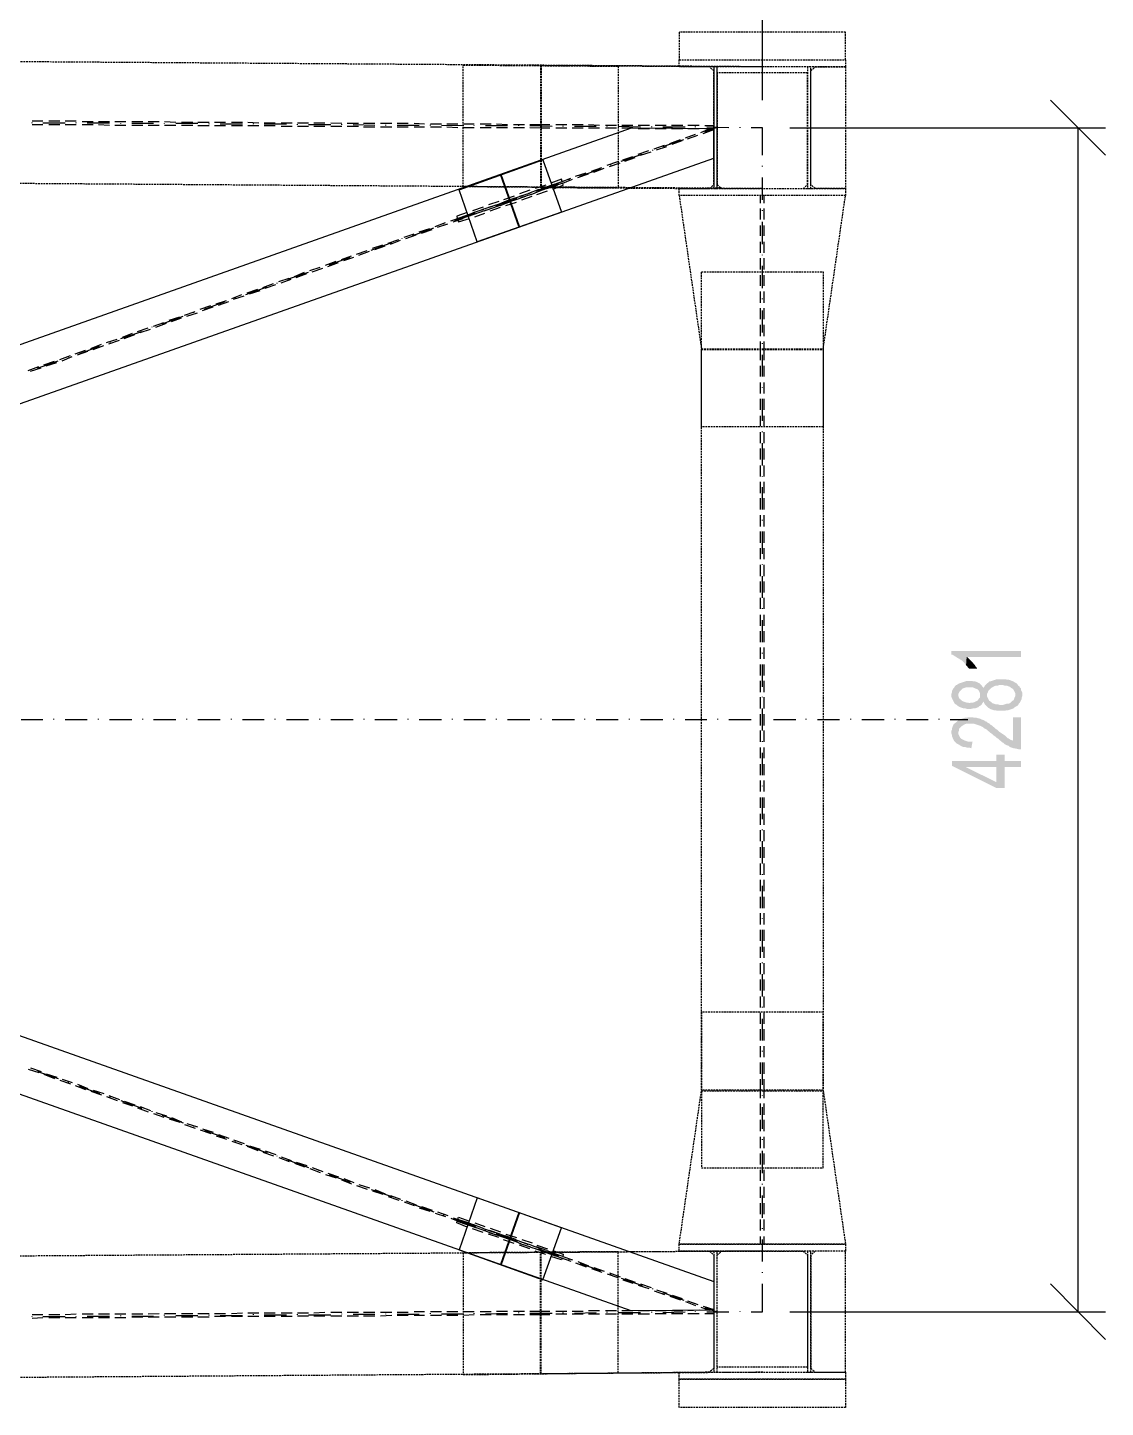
# Model space of a CAD drawing. Header units: metres. Extents: x 11 to 152679, y -40 to 137873.
# Drawn here: x 8434 to 12330, y 1463 to 6452 of the extents above; entities that cross this region are included whole.
import ezdxf

# ---------------------------------------------------------------- set-up
doc = ezdxf.new("R2010")
doc.units = ezdxf.units.M
doc.linetypes.add('HIDDEN', pattern=[9.525, 6.35, -3.175])
for name, color, linetype in [('CA3', 6, 'Continuous'), ('LAYER_1', 160, 'Continuous'), ('TR', 4, 'HIDDEN')]:
    doc.layers.add(name, color=color, linetype=linetype)

# ---------------------------------------------------------------- blocks, each defined once
blk = doc.blocks.new('CURVEPILONE')
at = {"layer": 'LAYER_1'}
for points in [[(5407.4, 3159.7), (5407.4, 3147), (5409.5, 3147), (5413.7, 3144.9), (5420.1, 3140.7), (5424.3, 3138.6), (5430.6, 3134.3), (5434.9, 3132.2), (5441.2, 3128), (5445.5, 3125.9), (5449.7, 3121.6), (5453.9, 3117.4), (5456.1, 3113.2), (5460.3, 3108.9), (5462.4, 3138.6), (5659.2, 3138.6), (5659.2, 3159.7)], [(5460.3, 3108.9), (5464.5, 3104.7), (5466.6, 3100.5), (5470.9, 3096.2), (5500.5, 3096.2), (5498.4, 3100.5), (5494.1, 3104.7), (5492, 3108.9), (5487.8, 3113.2), (5483.6, 3119.5), (5479.3, 3123.8), (5475.1, 3128), (5466.6, 3136.5), (5462.4, 3138.6)], [(5407.4, 3001), (5407.4, 2994.6), (5409.5, 2988.3), (5413.7, 2979.8), (5415.8, 2975.6), (5417.9, 2971.4), (5422.2, 2967.1), (5426.4, 2965), (5428.5, 2962.9), (5434.9, 2958.7), (5439.1, 2956.5), (5445.5, 2954.4), (5451.8, 2952.3), (5458.2, 2952.3), (5464.5, 2950.2), (5477.2, 2950.2), (5485.7, 2952.3), (5492, 2952.3), (5498.4, 2954.4), (5502.6, 2956.5), (5504.7, 2956.5), (5509, 2960.8), (5513.2, 2962.9), (5517.4, 2967.1), (5519.5, 2971.4), (5523.8, 2977.7), (5523.8, 2975.6), (5525.9, 2971.4), (5528, 2967.1), (5532.2, 2962.9), (5536.5, 2958.7), (5540.7, 2954.4), (5545, 2952.3), (5547.1, 2950.2), (5553.4, 2948.1), (5559.8, 2946), (5566.1, 2946), (5572.5, 2943.8), (5600, 2943.8), (5606.3, 2946), (5612.7, 2946), (5625.4, 2950.2), (5631.7, 2952.3), (5636, 2956.5), (5640.2, 2958.7), (5638.1, 3001), (5638.1, 2996.8), (5636, 2992.5), (5633.8, 2986.2), (5631.7, 2981.9), (5627.5, 2979.8), (5623.3, 2975.6), (5619, 2971.4), (5612.7, 2969.2), (5606.3, 2969.2), (5600, 2967.1), (5593.6, 2965), (5580.9, 2965), (5574.6, 2967.1), (5568.2, 2967.1), (5561.9, 2969.2), (5555.5, 2971.4), (5551.3, 2975.6), (5547.1, 2977.7), (5542.8, 2981.9), (5540.7, 2986.2), (5538.6, 2990.4), (5536.5, 2994.6), (5536.5, 3043.3), (5528, 3034.9), (5525.9, 3030.6), (5523.8, 3026.4), (5519.5, 3030.6), (5517.4, 3034.9), (5513.2, 3039.1), (5511.1, 3001), (5511.1, 2992.5), (5506.8, 2988.3), (5504.7, 2984.1), (5500.5, 2979.8), (5492, 2975.6), (5485.7, 2973.5), (5479.3, 2973.5), (5470.9, 2971.4), (5468.7, 2973.5), (5462.4, 2973.5), (5456.1, 2975.6), (5449.7, 2977.7), (5445.5, 2979.8), (5441.2, 2984.1), (5437, 2986.2), (5434.9, 2990.4), (5432.8, 2996.8), (5432.8, 3041.2), (5426.4, 3037), (5424.3, 3037), (5420.1, 3032.7), (5417.9, 3028.5), (5413.7, 3024.3), (5411.6, 3020), (5409.5, 3015.8), (5409.5, 3011.6), (5407.4, 3005.2)], [(5432.8, 3041.2), (5432.8, 3001), (5432.8, 3005.2), (5434.9, 3009.5), (5437, 3013.7), (5441.2, 3017.9), (5445.5, 3022.2), (5447.6, 3024.3), (5453.9, 3026.4), (5460.3, 3028.5), (5483.6, 3028.5), (5489.9, 3026.4), (5494.1, 3024.3), (5500.5, 3022.2), (5502.6, 3020), (5506.8, 3015.8), (5509, 3011.6), (5511.1, 3005.2), (5511.1, 3001), (5513.2, 3039.1), (5509, 3043.3), (5502.6, 3045.4), (5500.5, 3047.6), (5494.1, 3049.7), (5487.8, 3049.7), (5481.5, 3051.8), (5462.4, 3051.8), (5456.1, 3049.7), (5443.4, 3045.4), (5437, 3043.3)], [(5536.5, 3043.3), (5536.5, 3001), (5536.5, 3005.2), (5538.6, 3009.5), (5540.7, 3015.8), (5542.8, 3017.9), (5547.1, 3022.2), (5551.3, 3026.4), (5555.5, 3028.5), (5561.9, 3032.7), (5568.2, 3034.9), (5574.6, 3034.9), (5580.9, 3037), (5593.6, 3037), (5600, 3034.9), (5606.3, 3034.9), (5612.7, 3032.7), (5619, 3030.6), (5623.3, 3026.4), (5627.5, 3024.3), (5631.7, 3020), (5633.8, 3015.8), (5638.1, 3007.3), (5638.1, 3001), (5640.2, 2958.7), (5644.4, 2960.8), (5648.7, 2965), (5650.8, 2969.2), (5655, 2973.5), (5659.2, 2981.9), (5661.4, 2986.2), (5661.4, 2990.4), (5663.5, 2996.8), (5663.5, 3009.5), (5661.4, 3013.7), (5659.2, 3017.9), (5659.2, 3024.3), (5655, 3028.5), (5652.9, 3032.7), (5648.7, 3034.9), (5646.5, 3039.1), (5642.3, 3043.3), (5638.1, 3045.4), (5631.7, 3049.7), (5625.4, 3051.8), (5621.2, 3053.9), (5614.8, 3056), (5608.4, 3056), (5602.1, 3058.1), (5572.5, 3058.1), (5559.8, 3053.9), (5553.4, 3051.8), (5547.1, 3049.7), (5545, 3049.7), (5540.7, 3045.4)], [(5407.4, 2865.5), (5407.4, 2861.3), (5409.5, 2854.9), (5409.5, 2850.7), (5413.7, 2842.2), (5415.8, 2838), (5417.9, 2833.8), (5422.2, 2829.5), (5426.4, 2825.3), (5430.6, 2823.2), (5434.9, 2821.1), (5441.2, 2816.8), (5445.5, 2814.7), (5451.8, 2812.6), (5458.2, 2812.6), (5464.5, 2810.5), (5473, 2810.5), (5479.3, 2808.4), (5483.6, 2831.7), (5468.7, 2831.7), (5462.4, 2833.8), (5456.1, 2835.9), (5447.6, 2840.1), (5443.4, 2842.2), (5439.1, 2846.5), (5437, 2850.7), (5434.9, 2854.9), (5432.8, 2859.2), (5432.8, 2910), (5428.5, 2905.7), (5424.3, 2901.5), (5420.1, 2899.4), (5415.8, 2895.2), (5413.7, 2890.9), (5411.6, 2886.7), (5409.5, 2880.3), (5409.5, 2876.1), (5407.4, 2871.9)], [(5432.8, 2910), (5432.8, 2865.5), (5432.8, 2867.6), (5434.9, 2871.9), (5434.9, 2878.2), (5439.1, 2882.4), (5445.5, 2888.8), (5451.8, 2893), (5456.1, 2895.2), (5462.4, 2897.3), (5487.8, 2897.3), (5494.1, 2895.2), (5500.5, 2893), (5506.8, 2890.9), (5513.2, 2888.8), (5517.4, 2886.7), (5521.7, 2884.6), (5525.9, 2880.3), (5534.4, 2876.1), (5538.6, 2871.9), (5545, 2867.6), (5549.2, 2863.4), (5555.5, 2859.2), (5559.8, 2854.9), (5566.1, 2850.7), (5570.3, 2846.5), (5576.7, 2842.2), (5580.9, 2838), (5587.3, 2833.8), (5591.5, 2829.5), (5595.8, 2827.4), (5600, 2823.2), (5604.2, 2821.1), (5608.4, 2819), (5614.8, 2816.8), (5619, 2812.6), (5625.4, 2810.5), (5631.7, 2808.4), (5638.1, 2808.4), (5638.1, 2806.3), (5644.4, 2806.3), (5652.9, 2804.1), (5659.2, 2804.1), (5659.2, 2920.6), (5629.6, 2920.6), (5629.6, 2833.8), (5629.6, 2835.9), (5623.3, 2838), (5619, 2840.1), (5612.7, 2844.4), (5610.6, 2844.4), (5606.3, 2848.6), (5600, 2854.9), (5593.6, 2859.2), (5587.3, 2863.4), (5580.9, 2867.6), (5578.8, 2869.8), (5574.6, 2874), (5568.2, 2878.2), (5564, 2882.4), (5557.6, 2886.7), (5553.4, 2890.9), (5549.2, 2893), (5545, 2897.3), (5536.5, 2901.5), (5536.5, 2903.6), (5530.1, 2905.7), (5523.8, 2910), (5517.4, 2912.1), (5513.2, 2914.2), (5506.8, 2916.3), (5504.7, 2916.3), (5498.4, 2918.4), (5489.9, 2918.4), (5483.6, 2920.6), (5468.7, 2920.6), (5462.4, 2918.4), (5456.1, 2918.4), (5443.4, 2914.2), (5439.1, 2912.1)], [(5409.5, 2761.8), (5409.5, 2744.9), (5570.3, 2664.4), (5600, 2664.4), (5600, 2740.6), (5659.2, 2740.6), (5659.2, 2761.8), (5600, 2761.8), (5600, 2785.1), (5570.3, 2785.1), (5570.3, 2685.6), (5458.2, 2740.6)], [(5409.5, 2761.8), (5458.2, 2740.6), (5570.3, 2740.6), (5570.3, 2685.6), (5570.3, 2761.8)]]:
    blk.add_hatch(color=7, dxfattribs=at).paths.add_polyline_path(points, is_closed=False)
at = {"layer": 'CA3'}
for points in [[(-1171.2, 2918.4), (4548, 4942), (4548, 5047.8), (4249.5, 5049.9), (-1236.9, 3106.8)], [(-1171.2, 2905.7), (4548, 880.1), (4548, 776.4), (4249.5, 774.3), (-1236.9, 2717.4)]]:
    blk.add_lwpolyline(points, close=True, dxfattribs=at)
at = {"layer": 'LAYER_1', "color": 7}
for p, q in [((4723.7, 5151.5), (4723.7, 6053.2)), ((5964, 4952.6), (5765.1, 5151.5)), ((2122.3, 5075.3), (2084.2, 5075.3)), ((2084.2, 5069), (2084.2, 5071.1)), ((2122.3, 5062.6), (2084.2, 5062.6)), ((2202.7, 5069), (2122.3, 5069)), ((2183.7, 5075.3), (2143.5, 5075.3)), ((2183.7, 5062.6), (2143.5, 5062.6)), ((2242.9, 5075.3), (2202.7, 5075.3)), ((2242.9, 5062.6), (2202.7, 5062.6)), ((2242.9, 5069), (2242.9, 5071.1)), ((2304.3, 5073.2), (2264.1, 5073.2)), ((2304.3, 5062.6), (2264.1, 5062.6)), ((2363.6, 5069), (2283.2, 5069)), ((2363.6, 5073.2), (2323.4, 5073.2)), ((2363.6, 5060.5), (2323.4, 5062.6)), ((2422.9, 5073.2), (2382.6, 5073.2)), ((2422.9, 5060.5), (2382.6, 5060.5)), ((2403.8, 5066.9), (2403.8, 5069)), ((2484.2, 5073.2), (2444, 5073.2)), ((2522.3, 5066.9), (2444, 5066.9)), ((2484.2, 5060.5), (2444, 5060.5)), ((2543.5, 5073.2), (2503.3, 5073.2)), ((2543.5, 5060.5), (2503.3, 5060.5)), ((2602.8, 5071.1), (2562.6, 5073.2)), ((2562.6, 5066.9), (2562.6, 5069)), ((2602.8, 5060.5), (2562.6, 5060.5)), ((2683.2, 5066.9), (2602.8, 5066.9)), ((2664.2, 5071.1), (2624, 5071.1)), ((2664.2, 5060.5), (2624, 5060.5)), ((2723.4, 5071.1), (2683.2, 5071.1)), ((2723.4, 5058.4), (2683.2, 5058.4)), ((2723.4, 5064.7), (2723.4, 5066.9)), ((2782.7, 5071.1), (2742.5, 5071.1)), ((2782.7, 5058.4), (2742.5, 5058.4)), ((2844.1, 5064.7), (2763.7, 5064.7)), ((2844.1, 5071.1), (2803.9, 5071.1)), ((2844.1, 5058.4), (2803.9, 5058.4)), ((2903.4, 5069), (2863.1, 5071.1)), ((2903.4, 5058.4), (2863.1, 5058.4)), ((2884.3, 5064.7), (2884.3, 5066.9)), ((2962.6, 5069), (2922.4, 5069)), ((3002.8, 5064.7), (2922.4, 5064.7)), ((2962.6, 5058.4), (2922.4, 5058.4)), ((3024, 5069), (2983.8, 5069)), ((3024, 5056.3), (2983.8, 5056.3)), ((3083.3, 5069), (3043.1, 5069)), ((3043.1, 5062.6), (3043.1, 5064.7)), ((3083.3, 5056.3), (3043.1, 5056.3)), ((3163.7, 5062.6), (3083.3, 5062.6)), ((3142.5, 5069), (3102.3, 5069)), ((3142.5, 5056.3), (3102.3, 5056.3)), ((3203.9, 5066.9), (3163.7, 5069)), ((3203.9, 5056.3), (3163.7, 5056.3)), ((3203.9, 5062.6), (3203.9, 5064.7)), ((3263.2, 5066.9), (3223, 5066.9)), ((3263.2, 5056.3), (3223, 5056.3)), ((3322.5, 5060.5), (3244.1, 5062.6)), ((3322.5, 5066.9), (3282.2, 5066.9)), ((3322.5, 5054.2), (3282.2, 5054.2)), ((3383.8, 5066.9), (3343.6, 5066.9)), ((3383.8, 5054.2), (3343.6, 5054.2)), ((3362.7, 5060.5), (3362.7, 5062.6)), ((3443.1, 5066.9), (3402.9, 5066.9)), ((3483.3, 5060.5), (3402.9, 5060.5)), ((3443.1, 5054.2), (3402.9, 5054.2)), ((3502.4, 5064.7), (3464.3, 5066.9)), ((3502.4, 5054.2), (3464.3, 5054.2)), ((3563.7, 5064.7), (3523.5, 5064.7)), ((3523.5, 5060.5), (3523.5, 5062.6)), ((3563.7, 5054.2), (3523.5, 5054.2)), ((3644.2, 5058.4), (3563.7, 5060.5)), ((3623, 5064.7), (3582.8, 5064.7)), ((3623, 5052), (3582.8, 5054.2)), ((3682.3, 5064.7), (3644.2, 5064.7)), ((3682.3, 5052), (3644.2, 5052)), ((3682.3, 5058.4), (3682.3, 5060.5)), ((3743.7, 5064.7), (3703.4, 5064.7)), ((3743.7, 5052), (3703.4, 5052)), ((3802.9, 5058.4), (3722.5, 5058.4)), ((3802.9, 5062.6), (3762.7, 5064.7)), ((3802.9, 5052), (3762.7, 5052)), ((3864.3, 5062.6), (3824.1, 5062.6)), ((3864.3, 5052), (3824.1, 5052)), ((3843.1, 5058.4), (3843.1, 5060.5)), ((3921.5, 5062.6), (3883.4, 5062.6)), ((3963.8, 5056.3), (3883.4, 5058.4)), ((3921.5, 5049.9), (3883.4, 5052)), ((3955.3, 5062.6), (3923.6, 5062.6)), ((3955.3, 5049.9), (3923.6, 5049.9)), ((4016.7, 5062.6), (3976.5, 5062.6)), ((4016.7, 5049.9), (3976.5, 5049.9)), ((4004, 5056.3), (4004, 5058.4)), ((4076, 5062.6), (4035.8, 5062.6)), ((4076, 5049.9), (4035.8, 5049.9)), ((4122.5, 5056.3), (4044.2, 5056.3)), ((4135.3, 5060.5), (4095, 5062.6)), ((4135.3, 5049.9), (4095, 5049.9)), ((4196.6, 5060.5), (4156.4, 5060.5)), ((4196.6, 5049.9), (4156.4, 5049.9)), ((4162.8, 5056.3), (4162.8, 5058.4)), ((4283.4, 5054.2), (4203, 5056.3)), ((4255.9, 5060.5), (4215.7, 5060.5)), ((4255.9, 5049.9), (4215.7, 5049.9)), ((4315.2, 5060.5), (4275, 5060.5)), ((4315.2, 5047.8), (4275, 5047.8)), ((4323.6, 5054.2), (4323.6, 5056.3)), ((4376.5, 5060.5), (4336.3, 5060.5)), ((4376.5, 5047.8), (4336.3, 5047.8)), ((4444.3, 5054.2), (4363.8, 5054.2)), ((4435.8, 5060.5), (4395.6, 5060.5)), ((4435.8, 5047.8), (4395.6, 5047.8)), ((4495.1, 5060.5), (4454.9, 5060.5)), ((4495.1, 5047.8), (4454.9, 5047.8)), ((4482.4, 5054.2), (4482.4, 5056.3)), ((4501.4, 5035.1), (4533.2, 5047.8)), ((4509.9, 5030.9), (4548, 5045.7)), ((4548, 5058.4), (4516.2, 5058.4)), ((4516.2, 5037.2), (4560.7, 5054.2)), ((4548, 5047.8), (4516.2, 5047.8)), ((4603, 5052), (4522.6, 5054.2)), ((4643.3, 5052), (4643.3, 5054.2)), ((4823.2, 5052), (5964, 5052)), ((5864.6, 5052), (5864.6, 770)), ((4363.8, 4984.3), (4440, 5009.7)), ((4389.2, 4994.9), (4427.3, 5009.7)), ((4397.7, 4992.8), (4433.7, 5005.5)), ((4446.4, 5016), (4482.4, 5028.8)), ((4452.8, 5011.8), (4490.9, 5024.5)), ((4478.1, 5024.5), (4478.1, 5026.6)), ((4213.6, 4931.4), (4289.8, 4956.8)), ((4219.9, 4935.6), (4255.9, 4948.3)), ((4226.3, 4931.4), (4264.4, 4944.1)), ((4275, 4956.8), (4313.1, 4969.5)), ((4283.4, 4952.6), (4321.5, 4965.3)), ((4327.9, 4969.5), (4327.9, 4971.6)), ((4332.1, 4975.8), (4370.2, 4988.5)), ((4340.6, 4971.6), (4378.7, 4984.3)), ((4063.3, 4876.4), (4139.5, 4903.9)), ((4105.6, 4895.4), (4143.7, 4908.1)), ((4114.1, 4891.2), (4152.2, 4906)), ((4162.8, 4916.6), (4200.9, 4929.3)), ((4171.2, 4912.3), (4209.3, 4925)), ((4175.5, 4916.6), (4175.5, 4918.7)), ((4723.7, 4912.3), (4723.7, 4914.5)), ((3843.1, 4694.3), (3777.5, 4882.7)), ((3845.3, 4694.3), (3779.7, 4882.7)), ((3940.5, 4844.6), (3902.4, 4831.9)), ((3913, 4823.4), (3987.1, 4851)), ((3936.3, 4836.1), (3974.4, 4848.8)), ((3944.7, 4831.9), (3982.8, 4844.6)), ((3997.7, 4865.8), (3959.6, 4851)), ((4001.9, 4851), (3963.8, 4838.3)), ((3993.4, 4855.2), (4031.5, 4870)), ((4001.9, 4851), (4037.9, 4865.8)), ((4025.2, 4863.7), (4025.2, 4865.8)), ((4048.5, 4876.4), (4086.6, 4889.1)), ((4056.9, 4872.1), (4095, 4884.8)), ((4723.7, 4791.7), (4723.7, 4872.1)), ((3760.6, 4770.5), (3836.8, 4795.9)), ((3766.9, 4774.8), (3805, 4789.6)), ((3826.2, 4804.4), (3788.1, 4791.7)), ((3792.3, 4785.3), (3828.3, 4798)), ((3832.6, 4791.7), (3794.5, 4779)), ((3824.1, 4795.9), (3860.1, 4808.6)), ((3830.4, 4791.7), (3868.6, 4804.4)), ((3883.4, 4825.6), (3845.3, 4812.9)), ((3847.4, 4804.4), (3885.5, 4817.1)), ((3887.6, 4810.7), (3849.5, 4798)), ((3853.7, 4791.7), (3891.8, 4804.4)), ((3874.9, 4810.7), (3874.9, 4812.9)), ((3879.1, 4815), (3917.2, 4829.8)), ((3887.6, 4810.7), (3925.7, 4825.6)), ((3904.5, 4823.4), (3942.6, 4838.3)), ((3944.7, 4831.9), (3906.6, 4819.2)), ((3908.8, 4810.7), (3946.9, 4823.4)), ((4717.3, 4779), (4717.3, 4806.5)), ((4730, 4779), (4730, 4806.5)), ((3610.3, 4717.6), (3686.5, 4743)), ((3652.6, 4734.5), (3690.8, 4749.4)), ((3661.1, 4732.4), (3699.2, 4745.1)), ((3714, 4764.2), (3675.9, 4751.5)), ((3678.1, 4745.1), (3716.2, 4757.8)), ((3718.3, 4751.5), (3680.2, 4738.8)), ((3684.4, 4730.3), (3720.4, 4743)), ((3709.8, 4755.7), (3747.9, 4768.4)), ((3718.3, 4751.5), (3756.4, 4764.2)), ((3724.6, 4757.8), (3724.6, 4759.9)), ((3771.2, 4785.3), (3733.1, 4772.6)), ((3735.2, 4764.2), (3773.3, 4776.9)), ((3775.4, 4770.5), (3737.3, 4757.8)), ((3739.4, 4751.5), (3777.5, 4764.2)), ((3775.4, 4770.5), (3813.5, 4785.3)), ((3796.6, 4770.5), (3834.7, 4783.2)), ((4717.3, 4719.7), (4717.3, 4759.9)), ((4723.7, 4751.5), (4723.7, 4753.6)), ((4730, 4719.7), (4730, 4759.9)), ((3460, 4662.6), (3536.2, 4690.1)), ((3540.5, 4694.3), (3578.6, 4709.1)), ((3548.9, 4692.2), (3587, 4704.9)), ((3572.2, 4702.8), (3572.2, 4704.9)), ((3597.6, 4715.5), (3635.7, 4728.2)), ((3606.1, 4711.3), (3642.1, 4724)), ((4717.3, 4660.5), (4717.3, 4698.5)), ((4723.7, 4630.8), (4723.7, 4711.3)), ((4730, 4660.5), (4730, 4698.5)), ((3371.1, 4635.1), (3409.2, 4647.8)), ((3379.6, 4630.8), (3415.6, 4645.6)), ((3421.9, 4649.9), (3421.9, 4652)), ((3428.3, 4656.2), (3464.3, 4668.9)), ((3434.6, 4652), (3472.7, 4664.7)), ((3483.3, 4675.3), (3521.4, 4688)), ((3491.8, 4671), (3529.9, 4683.7)), ((3256.8, 4594.8), (3294.9, 4607.5)), ((3265.3, 4590.6), (3303.4, 4605.4)), ((3271.6, 4597), (3271.6, 4599.1)), ((3309.7, 4609.7), (3383.8, 4637.2)), ((3314, 4616), (3352.1, 4628.7)), ((3322.5, 4611.8), (3360.6, 4624.5)), ((4717.3, 4599.1), (4717.3, 4639.3)), ((4723.7, 4590.6), (4723.7, 4592.7)), ((4730, 4599.1), (4730, 4639.3)), ((3087.5, 4535.6), (3125.6, 4548.3)), ((3096, 4531.3), (3134.1, 4544)), ((3121.4, 4544), (3121.4, 4546.2)), ((3144.7, 4554.6), (3182.8, 4569.4)), ((3153.1, 4550.4), (3191.2, 4565.2)), ((3157.3, 4556.7), (3233.6, 4584.3)), ((3201.8, 4575.8), (3237.8, 4588.5)), ((3210.3, 4571.6), (3246.2, 4584.3)), ((4717.3, 4539.8), (4717.3, 4580)), ((4723.7, 4472.1), (4723.7, 4552.5)), ((4730, 4539.8), (4730, 4580)), ((2969, 4489), (2969, 4491.1)), ((2975.3, 4495.4), (3013.4, 4508.1)), ((2983.8, 4491.1), (3019.8, 4503.8)), ((3007.1, 4503.8), (3083.3, 4529.2)), ((3032.5, 4514.4), (3068.4, 4529.2)), ((3038.8, 4510.2), (3076.9, 4525)), ((4717.3, 4480.5), (4717.3, 4518.6)), ((4730, 4480.5), (4730, 4518.6)), ((2806, 4434), (2842, 4448.8)), ((2812.3, 4431.9), (2850.4, 4444.6)), ((2856.8, 4448.8), (2933, 4476.3)), ((2861, 4455.1), (2899.1, 4467.8)), ((2869.5, 4450.9), (2907.6, 4463.6)), ((2918.2, 4474.2), (2956.3, 4489)), ((2926.6, 4472.1), (2964.7, 4484.8)), ((4717.3, 4419.2), (4717.3, 4459.4)), ((4730, 4419.2), (4730, 4459.4)), ((2691.7, 4395.9), (2729.8, 4408.6)), ((2700.1, 4391.6), (2738.3, 4404.3)), ((2706.5, 4395.9), (2780.6, 4423.4)), ((2748.8, 4414.9), (2786.9, 4427.6)), ((2757.3, 4410.7), (2795.4, 4423.4)), ((2818.7, 4436.1), (2818.7, 4438.2)), ((4717.3, 4359.9), (4717.3, 4400.1)), ((4723.7, 4431.9), (4723.7, 4434)), ((4723.7, 4311.2), (4723.7, 4391.6)), ((4730, 4359.9), (4730, 4400.1)), ((2522.3, 4334.5), (2560.4, 4347.2)), ((2530.8, 4330.3), (2568.9, 4345.1)), ((2554.1, 4343), (2630.3, 4370.5)), ((2579.5, 4355.7), (2617.6, 4368.4)), ((2588, 4351.4), (2624, 4364.1)), ((2634.5, 4374.7), (2672.6, 4387.4)), ((2643, 4370.5), (2681.1, 4383.2)), ((2668.4, 4383.2), (2668.4, 4385.3)), ((2403.8, 4290), (2480, 4315.4)), ((2410.2, 4294.3), (2446.2, 4309.1)), ((2416.5, 4290), (2454.6, 4304.9)), ((2465.2, 4315.4), (2503.3, 4328.1)), ((2473.7, 4311.2), (2511.8, 4323.9)), ((2518.1, 4330.3), (2518.1, 4332.4)), ((4717.3, 4298.5), (4717.3, 4338.7)), ((4730, 4298.5), (4730, 4338.7)), ((2238.7, 4235), (2276.8, 4247.7)), ((2247.2, 4230.8), (2285.3, 4243.5)), ((2253.5, 4235), (2327.6, 4262.5)), ((2295.9, 4254.1), (2334, 4268.9)), ((2304.3, 4249.8), (2342.4, 4264.6)), ((2353, 4275.2), (2391.1, 4287.9)), ((2361.5, 4271), (2399.6, 4283.7)), ((2365.7, 4275.2), (2365.7, 4277.3)), ((4717.3, 4251.9), (4717.3, 4279.5)), ((4717.3, 4211.7), (4717.3, 4249.8)), ((4723.7, 4271), (4723.7, 4273.1)), ((4730, 4251.9), (4730, 4279.5)), ((4730, 4211.7), (4730, 4249.8)), ((2103.3, 4182.1), (2177.3, 4209.6)), ((2126.5, 4194.8), (2164.6, 4207.5)), ((2135, 4190.6), (2173.1, 4203.3)), ((2183.7, 4213.8), (2221.8, 4228.7)), ((2192.2, 4209.6), (2228.1, 4224.4)), ((2215.4, 4222.3), (2215.4, 4224.4)), ((4723.7, 4152.4), (4723.7, 4230.8)), ((2069.4, 4173.6), (2107.5, 4188.4)), ((2077.8, 4171.5), (2115.9, 4184.2)), ((4717.3, 4152.4), (4717.3, 4190.6)), ((4730, 4152.4), (4730, 4190.6)), ((4717.3, 4091.1), (4717.3, 4131.3)), ((4723.7, 4112.2), (4723.7, 4114.4)), ((4730, 4091.1), (4730, 4131.3)), ((4717.3, 4031.8), (4717.3, 4072)), ((4723.7, 3991.6), (4723.7, 4072)), ((4730, 4031.8), (4730, 4072)), ((4717.3, 3972.5), (4717.3, 4010.6)), ((4730, 3972.5), (4730, 4010.6)), ((4717.3, 3911.2), (4717.3, 3951.4)), ((4723.7, 3951.4), (4723.7, 3953.5)), ((4730, 3911.2), (4730, 3951.4)), ((4717.3, 3851.9), (4717.3, 3892.1)), ((4723.7, 3830.7), (4723.7, 3911.2)), ((4730, 3851.9), (4730, 3892.1)), ((4717.3, 3790.5), (4717.3, 3830.7)), ((4723.7, 3790.5), (4723.7, 3792.6)), ((4730, 3790.5), (4730, 3830.7)), ((4717.3, 3731.2), (4717.3, 3771.5)), ((4723.7, 3672), (4723.7, 3752.4)), ((4730, 3731.2), (4730, 3771.5)), ((4717.3, 3672), (4717.3, 3712.2)), ((4730, 3672), (4730, 3712.2)), ((4717.3, 3610.6), (4717.3, 3650.8)), ((4730, 3610.6), (4730, 3650.8)), ((4723.7, 3631.8), (4723.7, 3633.9)), ((4717.3, 3551.3), (4717.3, 3591.5)), ((4723.7, 3511.1), (4723.7, 3591.5)), ((4730, 3551.3), (4730, 3591.5)), ((4717.3, 3492.1), (4717.3, 3532.3)), ((4730, 3492.1), (4730, 3532.3)), ((4717.3, 3430.7), (4717.3, 3470.9)), ((4723.7, 3470.9), (4723.7, 3473)), ((4730, 3430.7), (4730, 3470.9)), ((4717.3, 3371.4), (4717.3, 3411.6)), ((4723.7, 3352.4), (4723.7, 3430.7)), ((4730, 3371.4), (4730, 3411.6)), ((4717.3, 3312.1), (4717.3, 3352.4)), ((4730, 3312.1), (4730, 3352.4)), ((4723.7, 3312.1), (4723.7, 3314.3)), ((4717.3, 3250.8), (4717.3, 3291)), ((4723.7, 3191.5), (4723.7, 3271.9)), ((4730, 3250.8), (4730, 3291)), ((4717.3, 3191.5), (4717.3, 3231.7)), ((4730, 3191.5), (4730, 3231.7)), ((4717.3, 3132.2), (4717.3, 3172.4)), ((4723.7, 3151.3), (4723.7, 3153.4)), ((4730, 3132.2), (4730, 3172.4)), ((4717.3, 3070.8), (4717.3, 3111)), ((4723.7, 3030.6), (4723.7, 3111)), ((4730, 3070.8), (4730, 3111)), ((4717.3, 3011.6), (4717.3, 3051.8)), ((4730, 3011.6), (4730, 3051.8)), ((4723.7, 2992.5), (4723.7, 2994.6)), ((4717.3, 2952.3), (4717.3, 2992.5)), ((4723.7, 2871.9), (4723.7, 2952.3)), ((4730, 2952.3), (4730, 2992.5)), ((2044, 2912.1), (2122.3, 2912.1)), ((2162.5, 2912.1), (2162.5, 2914.2)), ((2202.7, 2912.1), (2283.2, 2912.1)), ((2323.4, 2912.1), (2323.4, 2914.2)), ((2363.6, 2912.1), (2444, 2912.1)), ((2484.2, 2912.1), (2484.2, 2914.2)), ((2522.3, 2912.1), (2602.8, 2912.1)), ((2643, 2912.1), (2643, 2914.2)), ((2683.2, 2912.1), (2763.7, 2912.1)), ((2803.9, 2912.1), (2803.9, 2914.2)), ((2844.1, 2912.1), (2922.4, 2912.1)), ((2962.6, 2912.1), (2962.6, 2914.2)), ((3002.8, 2912.1), (3083.3, 2912.1)), ((3123.5, 2912.1), (3123.5, 2914.2)), ((3163.7, 2912.1), (3244.1, 2912.1)), ((3284.3, 2912.1), (3284.3, 2914.2)), ((3322.5, 2912.1), (3402.9, 2912.1)), ((3443.1, 2912.1), (3443.1, 2914.2)), ((3483.3, 2912.1), (3563.7, 2912.1)), ((3604, 2912.1), (3604, 2914.2)), ((3644.2, 2912.1), (3722.5, 2912.1)), ((3762.7, 2912.1), (3762.7, 2914.2)), ((3802.9, 2912.1), (3883.4, 2912.1)), ((3923.6, 2912.1), (3923.6, 2914.2)), ((3963.8, 2912.1), (4044.2, 2912.1)), ((4082.3, 2912.1), (4082.3, 2914.2)), ((4122.5, 2912.1), (4203, 2912.1)), ((4243.2, 2912.1), (4243.2, 2914.2)), ((4283.4, 2912.1), (4363.8, 2912.1)), ((4404.1, 2912.1), (4404.1, 2914.2)), ((4444.3, 2912.1), (4522.6, 2912.1)), ((4562.8, 2912.1), (4562.8, 2914.2)), ((4603, 2912.1), (4683.5, 2912.1)), ((4717.3, 2890.9), (4717.3, 2931.1)), ((4723.7, 2912.1), (4723.7, 2914.2)), ((4730, 2890.9), (4730, 2931.1)), ((4763.9, 2912.1), (4844.3, 2912.1)), ((4882.4, 2912.1), (4882.4, 2914.2)), ((4922.6, 2912.1), (5003.1, 2912.1)), ((5043.3, 2912.1), (5043.3, 2914.2)), ((5083.5, 2912.1), (5164, 2912.1)), ((5204.2, 2912.1), (5204.2, 2914.2)), ((5244.4, 2912.1), (5322.7, 2912.1)), ((5362.9, 2912.1), (5362.9, 2914.2)), ((5403.1, 2912.1), (5466.6, 2912.1)), ((4717.3, 2831.7), (4717.3, 2871.9)), ((4730, 2831.7), (4730, 2871.9)), ((4717.3, 2772.4), (4717.3, 2810.5)), ((4723.7, 2831.7), (4723.7, 2833.8)), ((4730, 2772.4), (4730, 2810.5)), ((4717.3, 2711), (4717.3, 2751.2)), ((4723.7, 2711), (4723.7, 2791.4)), ((4730, 2711), (4730, 2751.2)), ((4717.3, 2651.7), (4717.3, 2692)), ((4723.7, 2670.8), (4723.7, 2672.9)), ((4730, 2651.7), (4730, 2692)), ((4717.3, 2592.5), (4717.3, 2630.6)), ((4723.7, 2552.3), (4723.7, 2630.6)), ((4730, 2592.5), (4730, 2630.6)), ((4717.3, 2531.1), (4717.3, 2571.3)), ((4730, 2531.1), (4730, 2571.3)), ((4717.3, 2471.8), (4717.3, 2512)), ((4723.7, 2512), (4723.7, 2514.2)), ((4730, 2471.8), (4730, 2512)), ((4717.3, 2412.6), (4717.3, 2450.7)), ((4723.7, 2391.4), (4723.7, 2471.8)), ((4730, 2412.6), (4730, 2450.7)), ((4717.3, 2351.2), (4717.3, 2391.4)), ((4723.7, 2351.2), (4723.7, 2353.3)), ((4730, 2351.2), (4730, 2391.4)), ((4717.3, 2291.9), (4717.3, 2332.1)), ((4723.7, 2230.5), (4723.7, 2311)), ((4730, 2291.9), (4730, 2332.1)), ((4717.3, 2230.5), (4717.3, 2270.7)), ((4730, 2230.5), (4730, 2270.7)), ((4717.3, 2171.3), (4717.3, 2211.5)), ((4730, 2171.3), (4730, 2211.5)), ((4717.3, 2112), (4717.3, 2152.2)), ((4723.7, 2192.4), (4723.7, 2194.5)), ((4723.7, 2071.8), (4723.7, 2152.2)), ((4730, 2112), (4730, 2152.2)), ((4717.3, 2050.6), (4717.3, 2090.8)), ((4730, 2050.6), (4730, 2090.8)), ((4717.3, 1991.3), (4717.3, 2031.6)), ((4723.7, 2031.6), (4723.7, 2033.7)), ((4730, 1991.3), (4730, 2031.6)), ((4717.3, 1932.1), (4717.3, 1972.3)), ((4723.7, 1910.9), (4723.7, 1991.3)), ((4730, 1932.1), (4730, 1972.3)), ((4717.3, 1870.7), (4717.3, 1910.9)), ((4730, 1870.7), (4730, 1910.9)), ((4717.3, 1811.4), (4717.3, 1851.6)), ((4723.7, 1870.7), (4723.7, 1872.8)), ((4730, 1811.4), (4730, 1851.6)), ((4723.7, 1752.2), (4723.7, 1830.5)), ((4717.3, 1752.2), (4717.3, 1792.4)), ((4730, 1752.2), (4730, 1792.4)), ((4717.3, 1690.8), (4717.3, 1731)), ((4723.7, 1711.9), (4723.7, 1714.1)), ((4730, 1690.8), (4730, 1731)), ((2069.4, 1648.4), (2107.5, 1635.7)), ((2077.8, 1652.7), (2115.9, 1640)), ((4717.3, 1631.5), (4717.3, 1671.7)), ((4723.7, 1591.3), (4723.7, 1671.7)), ((4730, 1631.5), (4730, 1671.7)), ((2103.3, 1640), (2177.3, 1614.6)), ((2126.5, 1629.4), (2164.6, 1614.6)), ((2135, 1631.5), (2173.1, 1618.8)), ((2183.7, 1608.2), (2221.8, 1595.5)), ((2192.2, 1612.4), (2228.1, 1599.8)), ((2215.4, 1599.8), (2215.4, 1601.9)), ((4717.3, 1572.2), (4717.3, 1612.4)), ((4730, 1572.2), (4730, 1612.4)), ((2238.7, 1589.2), (2276.8, 1574.4)), ((2247.2, 1593.4), (2285.3, 1578.6)), ((2253.5, 1587.1), (2327.6, 1559.5)), ((2295.9, 1568), (2334, 1555.3)), ((2304.3, 1572.2), (2342.4, 1559.5)), ((2353, 1549), (2391.1, 1534.1)), ((2361.5, 1553.2), (2399.6, 1538.4)), ((2365.7, 1546.8), (2365.7, 1549)), ((4717.3, 1542.6), (4717.3, 1570.1)), ((4723.7, 1551.1), (4723.7, 1553.2)), ((4730, 1542.6), (4730, 1570.1)), ((2403.8, 1534.1), (2480, 1506.6)), ((2410.2, 1527.8), (2446.2, 1515.1)), ((2416.5, 1532), (2454.6, 1519.3)), ((2465.2, 1508.7), (2503.3, 1493.9)), ((2473.7, 1513), (2511.8, 1498.2)), ((4717.3, 1483.3), (4717.3, 1523.5)), ((4723.7, 1432.5), (4723.7, 1510.9)), ((4730, 1483.3), (4730, 1523.5)), ((2518.1, 1493.9), (2518.1, 1496)), ((2522.3, 1487.6), (2560.4, 1474.9)), ((2530.8, 1491.8), (2568.9, 1479.1)), ((2554.1, 1481.2), (2630.3, 1453.7)), ((2579.5, 1468.5), (2617.6, 1455.8)), ((2588, 1472.8), (2624, 1457.9)), ((2634.5, 1447.4), (2672.6, 1434.7)), ((2643, 1451.6), (2681.1, 1438.9)), ((4717.3, 1424.1), (4717.3, 1464.3)), ((4730, 1424.1), (4730, 1464.3)), ((2668.4, 1441), (2668.4, 1443.1)), ((2691.7, 1428.3), (2729.8, 1415.6)), ((2700.1, 1432.5), (2738.3, 1419.8)), ((2706.5, 1426.2), (2780.6, 1400.8)), ((2748.8, 1407.1), (2786.9, 1394.4)), ((2757.3, 1411.4), (2795.4, 1398.7)), ((4717.3, 1362.7), (4717.3, 1402.9)), ((4730, 1362.7), (4730, 1402.9)), ((2806, 1388.1), (2842, 1375.4)), ((2812.3, 1392.3), (2850.4, 1379.6)), ((2818.7, 1386), (2818.7, 1388.1)), ((2856.8, 1373.3), (2933, 1345.8)), ((2861, 1369), (2899.1, 1354.2)), ((2869.5, 1371.2), (2907.6, 1358.5)), ((2918.2, 1347.9), (2956.3, 1335.2)), ((2926.6, 1352.1), (2964.7, 1339.4)), ((4723.7, 1392.3), (4723.7, 1394.4)), ((4723.7, 1271.7), (4723.7, 1352.1)), ((2969, 1333.1), (2969, 1335.2)), ((2975.3, 1328.8), (3013.4, 1314)), ((2983.8, 1330.9), (3019.8, 1318.2)), ((3007.1, 1320.4), (3083.3, 1292.8)), ((3032.5, 1307.7), (3068.4, 1294.9)), ((3038.8, 1311.9), (3076.9, 1299.2)), ((4717.3, 1303.4), (4717.3, 1343.6)), ((4730, 1303.4), (4730, 1343.6)), ((3087.5, 1288.6), (3125.6, 1273.8)), ((3096, 1292.8), (3134.1, 1278)), ((3121.4, 1280.1), (3121.4, 1282.3)), ((3144.7, 1267.4), (3182.8, 1254.7)), ((3153.1, 1271.7), (3191.2, 1259)), ((3157.3, 1267.4), (3233.6, 1239.9)), ((3201.8, 1248.4), (3237.8, 1233.6)), ((3210.3, 1252.6), (3246.2, 1237.8)), ((4717.3, 1244.2), (4717.3, 1284.4)), ((4730, 1244.2), (4730, 1284.4)), ((3256.8, 1227.2), (3294.9, 1214.5)), ((3265.3, 1231.5), (3303.4, 1218.8)), ((3271.6, 1227.2), (3271.6, 1229.3)), ((3309.7, 1212.4), (3383.8, 1187)), ((3314, 1208.2), (3352.1, 1195.5)), ((3322.5, 1212.4), (3360.6, 1197.6)), ((4717.3, 1182.8), (4717.3, 1223)), ((4723.7, 1231.5), (4723.7, 1233.6)), ((4730, 1182.8), (4730, 1223)), ((3371.1, 1187), (3409.2, 1174.3)), ((3379.6, 1191.2), (3415.6, 1178.5)), ((3421.9, 1172.2), (3421.9, 1174.3)), ((3428.3, 1168), (3464.3, 1155.3)), ((3434.6, 1172.2), (3472.7, 1157.4)), ((3460, 1159.5), (3536.2, 1132)), ((3491.8, 1151), (3529.9, 1138.3)), ((4717.3, 1123.5), (4717.3, 1163.7)), ((4723.7, 1110.8), (4723.7, 1191.2)), ((4730, 1123.5), (4730, 1163.7)), ((3483.3, 1146.8), (3521.4, 1134.1)), ((3540.5, 1127.7), (3578.6, 1115)), ((3548.9, 1132), (3587, 1119.3)), ((3572.2, 1119.3), (3572.2, 1121.4)), ((3597.6, 1108.7), (3635.7, 1093.9)), ((3606.1, 1110.8), (3642.1, 1098.1)), ((3610.3, 1106.6), (3686.5, 1079.1)), ((3843.1, 1129.9), (3777.5, 941.5)), ((3845.3, 1129.9), (3779.7, 941.5)), ((4717.3, 1064.2), (4717.3, 1104.5)), ((4730, 1064.2), (4730, 1104.5)), ((3652.6, 1087.5), (3690.8, 1074.8)), ((3661.1, 1091.8), (3699.2, 1079.1)), ((3714, 1057.9), (3675.9, 1070.6)), ((3678.1, 1079.1), (3716.2, 1066.4)), ((3718.3, 1070.6), (3680.2, 1085.4)), ((3684.4, 1091.8), (3720.4, 1079.1)), ((3709.8, 1068.5), (3747.9, 1053.7)), ((3718.3, 1070.6), (3756.4, 1057.9)), ((3724.6, 1066.4), (3724.6, 1068.5)), ((3771.2, 1038.8), (3733.1, 1051.5)), ((3735.2, 1057.9), (3773.3, 1045.2)), ((3775.4, 1051.5), (3737.3, 1064.2)), ((3739.4, 1072.7), (3777.5, 1060)), ((3760.6, 1053.7), (3836.8, 1026.1)), ((3775.4, 1051.5), (3813.5, 1038.8)), ((3796.6, 1051.5), (3834.7, 1038.8)), ((4723.7, 1070.6), (4723.7, 1072.7)), ((3766.9, 1047.3), (3805, 1034.6)), ((3826.2, 1017.7), (3788.1, 1030.4)), ((3792.3, 1038.8), (3828.3, 1026.1)), ((3832.6, 1032.5), (3794.5, 1045.2)), ((3824.1, 1028.3), (3860.1, 1013.4)), ((3830.4, 1032.5), (3868.6, 1017.7)), ((3883.4, 998.6), (3845.3, 1011.3)), ((3847.4, 1017.7), (3885.5, 1005)), ((3887.6, 1011.3), (3849.5, 1024)), ((3853.7, 1032.5), (3891.8, 1019.8)), ((3874.9, 1013.4), (3874.9, 1015.6)), ((3879.1, 1007.1), (3917.2, 994.4)), ((3887.6, 1011.3), (3925.7, 998.6)), ((3904.5, 998.6), (3942.6, 985.9)), ((3944.7, 992.3), (3906.6, 1005)), ((3908.8, 1011.3), (3946.9, 998.6)), ((3913, 998.6), (3987.1, 973.2)), ((4717.3, 1015.6), (4717.3, 1043.1)), ((4723.7, 952.1), (4723.7, 1032.5)), ((4730, 1015.6), (4730, 1043.1)), ((3940.5, 977.4), (3902.4, 990.2)), ((3936.3, 988), (3974.4, 973.2)), ((3944.7, 992.3), (3982.8, 977.4)), ((3997.7, 958.4), (3959.6, 971.1)), ((4001.9, 971.1), (3963.8, 983.8)), ((3993.4, 966.9), (4031.5, 954.2)), ((4001.9, 971.1), (4037.9, 958.4)), ((4025.2, 958.4), (4025.2, 960.5)), ((4056.9, 952.1), (4095, 937.2)), ((4048.5, 947.8), (4086.6, 933)), ((4063.3, 945.7), (4139.5, 920.3)), ((4105.6, 926.7), (4143.7, 914)), ((4114.1, 930.9), (4152.2, 918.2)), ((4162.8, 907.6), (4200.9, 894.9)), ((4171.2, 911.8), (4209.3, 897)), ((4175.5, 905.5), (4175.5, 907.6)), ((4723.7, 911.8), (4723.7, 914)), ((4213.6, 892.8), (4289.8, 865.3)), ((4219.9, 886.4), (4255.9, 873.7)), ((4226.3, 890.7), (4264.4, 878)), ((4275, 867.4), (4313.1, 854.7)), ((4283.4, 871.6), (4321.5, 858.9)), ((4327.9, 852.6), (4327.9, 854.7)), ((4340.6, 850.5), (4378.7, 837.8)), ((5765.1, 871.6), (5964, 670.5)), ((4332.1, 846.2), (4370.2, 833.5)), ((4363.8, 839.9), (4440, 812.4)), ((4389.2, 827.2), (4427.3, 814.5)), ((4397.7, 831.4), (4433.7, 818.7)), ((4446.4, 808.1), (4482.4, 793.3)), ((4452.8, 810.2), (4490.9, 797.5)), ((4478.1, 799.7), (4478.1, 801.8)), ((2122.3, 759.4), (2084.2, 759.4)), ((2084.2, 753.1), (2084.2, 755.2)), ((2122.3, 748.9), (2084.2, 746.7)), ((2122.3, 753.1), (2202.7, 753.1)), ((2183.7, 759.4), (2143.5, 759.4)), ((2183.7, 748.9), (2143.5, 748.9)), ((2242.9, 761.6), (2202.7, 759.4)), ((2242.9, 748.9), (2202.7, 748.9)), ((2242.9, 753.1), (2242.9, 755.2)), ((2304.3, 761.6), (2264.1, 761.6)), ((2304.3, 748.9), (2264.1, 748.9)), ((2283.2, 755.2), (2363.6, 755.2)), ((2363.6, 761.6), (2323.4, 761.6)), ((2363.6, 748.9), (2323.4, 748.9)), ((2422.9, 761.6), (2382.6, 761.6)), ((2422.9, 748.9), (2382.6, 748.9)), ((2403.8, 755.2), (2403.8, 757.3)), ((2484.2, 761.6), (2444, 761.6)), ((2444, 755.2), (2522.3, 755.2)), ((2484.2, 751), (2444, 751)), ((2543.5, 763.7), (2503.3, 761.6)), ((2543.5, 751), (2503.3, 751)), ((2602.8, 763.7), (2562.6, 763.7)), ((2562.6, 757.3), (2562.6, 759.4)), ((2602.8, 751), (2562.6, 751)), ((2602.8, 757.3), (2683.2, 757.3)), ((2664.2, 763.7), (2624, 763.7)), ((2664.2, 751), (2624, 751)), ((2723.4, 763.7), (2683.2, 763.7)), ((2723.4, 751), (2683.2, 751)), ((2723.4, 757.3), (2723.4, 759.4)), ((2782.7, 763.7), (2742.5, 763.7)), ((2782.7, 753.1), (2742.5, 753.1)), ((2763.7, 757.3), (2844.1, 757.3)), ((2844.1, 765.8), (2803.9, 763.7)), ((2844.1, 753.1), (2803.9, 753.1)), ((2903.4, 765.8), (2863.1, 765.8)), ((2903.4, 753.1), (2863.1, 753.1)), ((2884.3, 759.4), (2884.3, 761.6)), ((2962.6, 765.8), (2922.4, 765.8)), ((2922.4, 759.4), (3002.8, 759.4)), ((2962.6, 753.1), (2922.4, 753.1)), ((3024, 765.8), (2983.8, 765.8)), ((3024, 753.1), (2983.8, 753.1)), ((3083.3, 765.8), (3043.1, 765.8)), ((3043.1, 759.4), (3043.1, 761.6)), ((3083.3, 755.2), (3043.1, 755.2)), ((3083.3, 759.4), (3163.7, 759.4)), ((3142.5, 767.9), (3102.3, 765.8)), ((3142.5, 755.2), (3102.3, 755.2)), ((3203.9, 767.9), (3163.7, 767.9)), ((3203.9, 755.2), (3163.7, 755.2)), ((3203.9, 761.6), (3203.9, 763.7)), ((3263.2, 767.9), (3223, 767.9)), ((3263.2, 755.2), (3223, 755.2)), ((3244.1, 761.6), (3322.5, 761.6)), ((3322.5, 767.9), (3282.2, 767.9)), ((3322.5, 755.2), (3282.2, 755.2)), ((3383.8, 767.9), (3343.6, 767.9)), ((3383.8, 757.3), (3343.6, 755.2)), ((3362.7, 761.6), (3362.7, 763.7)), ((3443.1, 767.9), (3402.9, 767.9)), ((3402.9, 761.6), (3483.3, 761.6)), ((3443.1, 757.3), (3402.9, 757.3)), ((3502.4, 770), (3464.3, 770)), ((3502.4, 757.3), (3464.3, 757.3)), ((3563.7, 770), (3523.5, 770)), ((3523.5, 763.7), (3523.5, 765.8)), ((3563.7, 757.3), (3523.5, 757.3)), ((3563.7, 763.7), (3644.2, 763.7)), ((3623, 770), (3582.8, 770)), ((3623, 757.3), (3582.8, 757.3)), ((3682.3, 770), (3644.2, 770)), ((3682.3, 759.4), (3644.2, 757.3)), ((3682.3, 763.7), (3682.3, 765.8)), ((3743.7, 770), (3703.4, 770)), ((3743.7, 759.4), (3703.4, 759.4)), ((3722.5, 763.7), (3802.9, 765.8)), ((3802.9, 772.1), (3762.7, 772.1)), ((3802.9, 759.4), (3762.7, 759.4)), ((3864.3, 772.1), (3824.1, 772.1)), ((3864.3, 759.4), (3824.1, 759.4)), ((3843.1, 765.8), (3843.1, 767.9)), ((3921.5, 772.1), (3883.4, 772.1)), ((3883.4, 765.8), (3963.8, 765.8)), ((3921.5, 759.4), (3883.4, 759.4)), ((3955.3, 772.1), (3923.6, 772.1)), ((3955.3, 759.4), (3923.6, 759.4)), ((4016.7, 772.1), (3976.5, 772.1)), ((4016.7, 761.6), (3976.5, 761.6)), ((4004, 765.8), (4004, 767.9)), ((4076, 772.1), (4035.8, 772.1)), ((4076, 761.6), (4035.8, 761.6)), ((4044.2, 765.8), (4122.5, 767.9)), ((4135.3, 774.3), (4095, 774.3)), ((4135.3, 761.6), (4095, 761.6)), ((4196.6, 774.3), (4156.4, 774.3)), ((4196.6, 761.6), (4156.4, 761.6)), ((4162.8, 767.9), (4162.8, 770)), ((4203, 767.9), (4283.4, 767.9)), ((4255.9, 774.3), (4215.7, 774.3)), ((4255.9, 761.6), (4215.7, 761.6)), ((4315.2, 774.3), (4275, 774.3)), ((4315.2, 761.6), (4275, 761.6)), ((4323.6, 767.9), (4323.6, 770)), ((4376.5, 774.3), (4336.3, 774.3)), ((4376.5, 763.7), (4336.3, 763.7)), ((4363.8, 767.9), (4444.3, 770)), ((4435.8, 774.3), (4395.6, 774.3)), ((4435.8, 763.7), (4395.6, 763.7)), ((4495.1, 776.4), (4454.9, 774.3)), ((4495.1, 763.7), (4454.9, 763.7)), ((4482.4, 770), (4482.4, 772.1)), ((4501.4, 787), (4533.2, 776.4)), ((4509.9, 791.2), (4548, 778.5)), ((4516.2, 784.8), (4560.7, 770)), ((4548, 776.4), (4516.2, 776.4)), ((4548, 763.7), (4516.2, 763.7)), ((4522.6, 770), (4603, 770)), ((4643.3, 770), (4643.3, 772.1)), ((4823.2, 770), (5964, 770))]:
    blk.add_line(p, q, dxfattribs=at)
for points in [[(4548, 5272.2), (4548, 4831.9), (4560.7, 4831.9), (4560.7, 5272.2)], [(3929.9, 4935.6), (3997.7, 4747.2), (3692.9, 4639.3), (3627.2, 4827.7)], [(3929.9, 886.4), (3997.7, 1074.8), (3692.9, 1182.8), (3627.2, 994.4)]]:
    blk.add_lwpolyline(points, close=True, dxfattribs=at)
for points in [[(4723.7, 4952.6), (4723.7, 5052), (4683.5, 5052)], [(3961.7, 4844.6), (3999.8, 4857.3), (3997.7, 4865.8)], [(3965.9, 4829.8), (4004, 4844.6), (4001.9, 4851)], [(3656.9, 4745.1), (3618.8, 4732.4), (3620.9, 4724), (3659, 4736.7)], [(3661.1, 4732.4), (3623, 4717.6), (3625.1, 4711.3), (3665.3, 4724)], [(3656.9, 1076.9), (3618.8, 1091.8), (3620.9, 1098.1), (3659, 1085.4)], [(3661.1, 1091.8), (3623, 1104.5), (3625.1, 1112.9), (3665.3, 1098.1)], [(3961.7, 979.6), (3999.8, 964.8), (3997.7, 958.4)], [(3965.9, 992.3), (4004, 979.6), (4001.9, 971.1)], [(4683.5, 770), (4723.7, 770), (4723.7, 871.6)]]:
    blk.add_lwpolyline(points, dxfattribs=at)
at = {"layer": 'TR'}
for p, q in [((4725.8, 5272.2), (-2475.1, 5320.9)), ((3921.5, 5276.4), (3921.5, 4836.1)), ((4721.6, 4831.9), (-2475.1, 4880.6)), ((4721.6, 990.2), (-2475.1, 941.5)), ((3921.5, 545.7), (3921.5, 985.9)), ((4725.8, 552), (-2475.1, 501.2))]:
    blk.add_line(p, q, dxfattribs=at)
for points in [[(4423.1, 5397.1), (4423.1, 5297.6), (5024.2, 5297.6), (5024.2, 5397.1)], [(4423.1, 5272.2), (4423.1, 5297.6), (5024.2, 5297.6), (5024.2, 5272.2)], [(3642.1, 5278.5), (4203, 5274.3), (4203, 4834), (3642.1, 4838.3)], [(3923.6, 4836.1), (4533.2, 4831.9), (4548, 4846.7), (4548, 5257.4), (4533.2, 5272.2), (3923.6, 5276.4)], [(4575.5, 4831.9), (4871.8, 4831.9), (4886.7, 4846.7), (4886.7, 5251), (4560.7, 5251), (4560.7, 4846.7)], [(4886.7, 5272.2), (4886.7, 4831.9), (4899.4, 4831.9), (4899.4, 5272.2)], [(5024.2, 4831.9), (4914.2, 4831.9), (4899.4, 4846.7), (4899.4, 5257.4), (4914.2, 5272.2), (5024.2, 5272.2)], [(4423.1, 4806.5), (4423.1, 4831.9), (5024.2, 4831.9), (5024.2, 4806.5)], [(4503.6, 4251.9), (4943.8, 4251.9), (5024.2, 4806.5), (4423.1, 4806.5)], [(4503.6, 3970.4), (4503.6, 4531.3), (4943.8, 4531.3), (4943.8, 3970.4)], [(4503.6, 1572.2), (4503.6, 4249.8), (4943.8, 4249.8), (4943.8, 1572.2)], [(4503.6, 1853.8), (4503.6, 1290.7), (4943.8, 1290.7), (4943.8, 1853.8)], [(4503.6, 1570.1), (4943.8, 1570.1), (5024.2, 1015.6), (4423.1, 1015.6)], [(4423.1, 990.2), (4423.1, 1015.6), (5024.2, 1015.6), (5024.2, 990.2)], [(3642.1, 543.5), (4203, 549.9), (4203, 988), (3642.1, 983.8)], [(3923.6, 985.9), (4533.2, 990.2), (4548, 975.3), (4548, 566.8), (4533.2, 552), (3923.6, 545.7)], [(4548, 990.2), (4548, 552), (4560.7, 552), (4560.7, 990.2)], [(4575.5, 990.2), (4871.8, 990.2), (4886.7, 975.3), (4886.7, 571), (4560.7, 571), (4560.7, 975.3)], [(4886.7, 990.2), (4886.7, 552), (4899.4, 552), (4899.4, 990.2)], [(5024.2, 990.2), (4914.2, 990.2), (4899.4, 975.3), (4899.4, 566.8), (4914.2, 552), (5024.2, 552)], [(4423.1, 526.6), (4423.1, 552), (5024.2, 552), (5024.2, 526.6)], [(4423.1, 425), (4423.1, 526.6), (5024.2, 526.6), (5024.2, 425)]]:
    blk.add_lwpolyline(points, close=True, dxfattribs=at)

msp = doc.modelspace()

# ---------------------------------------------------------------- block references
msp.add_blockref('CURVEPILONE', (6366.3159, 1037.9028))

doc.saveas('drawing.dxf')
